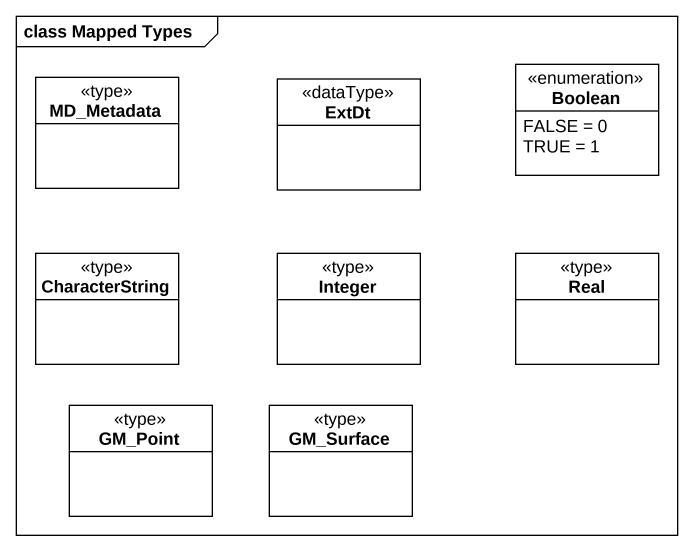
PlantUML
@startuml
mainframe class Mapped Types
hide circle
hide empty members
class MD_Metadata <<type>>
enum Boolean {
  FALSE = 0
  TRUE = 1
}
class ExtDt <<dataType>>
class CharacterString <<type>>
class Integer <<type>>
class Real <<type>>
class GM_Point <<type>>
class GM_Surface <<type>>
@enduml
